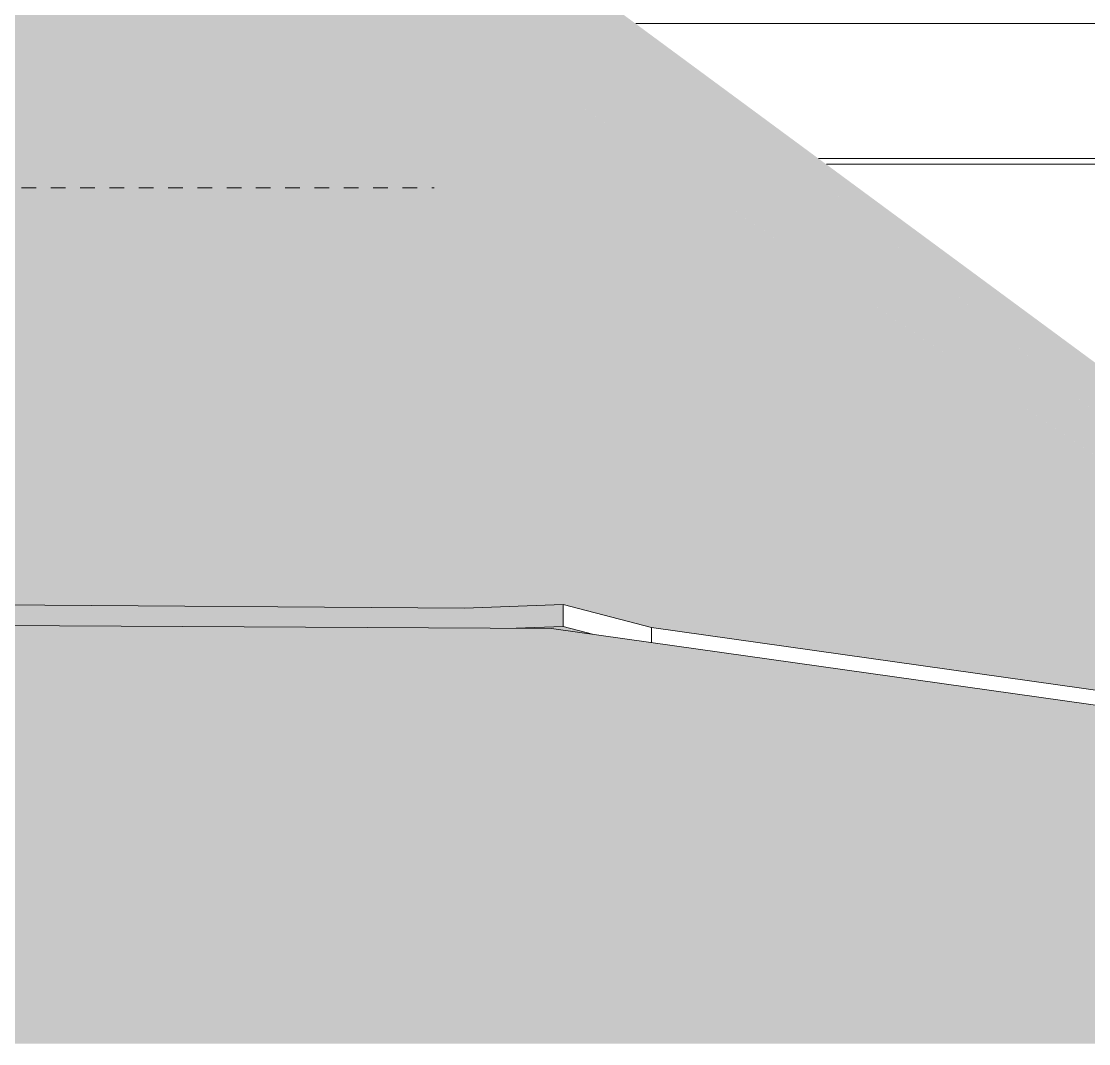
# Model space of a CAD drawing. Header units: metres. Extents: x -3 to 469, y -13 to 19.
# Drawn here: x 422.93 to 430.21, y -7.14 to -0.16 of the extents above; entities that cross this region are included whole.
import ezdxf

# ---------------------------------------------------------------- set-up
doc = ezdxf.new("R2010")
doc.units = ezdxf.units.M
doc.linetypes.add('Center', pattern=[0.03, 0.012, -0.006, 0.006, -0.006])
for name, color, linetype, lineweight in [('0-1', 7, 'Continuous', 5), ('A-DETL-1', 7, 'Continuous', 20), ('A-FLOR', 7, 'Continuous', 9), ('A-FLOR-1', 7, 'Continuous', 20)]:
    doc.layers.add(name, color=color, linetype=linetype, lineweight=lineweight)
for name, color, linetype, lineweight, true_color in [('A-DETL-GENF-1', 7, 'Continuous', 5, 0xb8a087), ('A-FLOR-LEVL-2', 7, 'Center', 5, 0x0080c0), ('A-FLOR-PATT-1', 7, 'Continuous', 9, 0x74756c), ('A-FLOR-PATT-2', 7, 'Continuous', 20, 0xc0c0c0), ('A-FLOR-PATT-6', 7, 'Continuous', 20, 0xb8c78b), ('A-GENM-1', 7, 'Continuous', 9, 0xaaaaaa)]:
    doc.layers.add(name, color=color, linetype=linetype, lineweight=lineweight, true_color=true_color)

# ---------------------------------------------------------------- blocks, each defined once
blk = doc.blocks.new('Viga-007 - Viga-007-295370-FACHADA 04')
at = {"layer": 'A-GENM-1'}
for p, q in [((9.3917, -0.18), (33.3303, -0.18)), ((10.6389, -1.1), (33.3303, -1.1)), ((10.6931, -1.14), (33.3303, -1.14))]:
    blk.add_line(p, q, dxfattribs=at)
blk = doc.blocks.new('CONTAINER-R01_rvt-4-FACHADA 04')
at = {"layer": 'A-GENM-1'}
blk.add_blockref('Viga-007 - Viga-007-295370-FACHADA 04', (0, 0), dxfattribs=at)

msp = doc.modelspace()

# ---------------------------------------------------------------- hatches: boundary and pattern name
at = {"layer": 'A-DETL-GENF-1'}
h = msp.add_hatch(dxfattribs=at)
h.set_pattern_fill('FP_98', color=256, style=0, pattern_type=2)
h.set_pattern_definition([(45, (385.194, 0), (0, 1.79605), [1.27, -1.27]), (45, (385.531, -0.3368), (0, 1.79605), [1.27, -1.27]), (45, (385.867, -0.6735), (0, 1.79605), [1.27, -1.27]), (135, (385.194, 0.2245), (-1.79605, 1e-16), [1.27, -1.27]), (135, (385.531, 0.5613), (-1.79605, 1e-16), [1.27, -1.27]), (135, (385.867, 0.898), (-1.79605, 1e-16), [1.27, -1.27])])
h.paths.add_polyline_path([(441.6476, -7.1377), (441.708, -7.1377), (433.3076, -5.1856), (432.7774, -5.1856), (426.5447, -4.3056), (421.0203, -4.2761), (417.5186, -1.6374), (417.1812, -1.3), (410.648, -1.3), (410.648, -1.45), (369.4926, -1.45), (369.4926, -0.67), (365.048, -0.67), (365.048, -1.45), (364.858, -1.45), (364.858, -0.3), (355.8353, -0.3), (355.8353, -7.1377), (439.9027, -7.1377)])
at = {"layer": 'A-FLOR-PATT-1'}
msp.add_hatch(color=256, dxfattribs=at).paths.add_polyline_path([(426.3047, -4.3044), (426.6242, -4.2927), (426.6242, -4.1427), (425.9527, -4.1672), (421.2691, -4.1347), (421.2691, -4.2775), (425.9527, -4.3025)])
at = {"layer": 'A-FLOR-PATT-2'}
msp.add_hatch(color=256, dxfattribs=at).paths.add_polyline_path([(426.8257, -4.3453), (426.6242, -4.2927), (426.3047, -4.3044), (426.5447, -4.3056)])
at = {"layer": 'A-FLOR-PATT-6'}
for points in [[(426.8909, -4.2123), (417.551, -0.05), (417.551, -1.15), (426.0773, -4.1626), (426.6242, -4.1427), (426.7178, -4.1672)], [(427.8809, -4.3923), (420.7668, -0.05), (417.551, -0.05), (426.8909, -4.2123), (427.2268, -4.3)], [(428.8834, -4.5339), (425.7202, -0.05), (420.7668, -0.05), (427.8809, -4.3923), (428.2892, -4.45)], [(430.9005, -4.8187), (432.0895, -4.37), (425.7202, -0.05), (428.8834, -4.5339), (430.8955, -4.818)], [(432.0895, -4.37), (426.9435, -0.05), (425.7202, -0.05), (431.6461, -4.0692)], [(432.0895, -4.37), (432.2845, -3.99), (426.9548, -0.0595), (431.706, -4.048)], [(425.9527, -4.1672), (426.0773, -4.1626), (417.551, -1.15), (417.3272, -1.4124), (420.6792, -3.9416), (421.9026, -4.1391), (422.4295, -4.1427)]]:
    msp.add_hatch(color=256, dxfattribs=at).paths.add_polyline_path(points)

# ---------------------------------------------------------------- linework, layer by layer
at = {"layer": 'A-DETL-1'}
for p, q in [((426.5447, -4.3056), (421.0203, -4.2761)), ((432.7774, -5.1856), (426.5447, -4.3056))]:
    msp.add_line(p, q, dxfattribs=at)
at = {"layer": 'A-FLOR'}
for p, q in [((427.2268, -4.3), (426.6242, -4.1427)), ((426.6242, -4.2927), (426.8257, -4.3453)), ((432.5388, -5.05), (427.2268, -4.3)), ((427.2268, -4.3), (427.2268, -4.4019))]:
    msp.add_line(p, q, dxfattribs=at)
at = {"layer": 'A-FLOR-1'}
for p, q in [((425.9527, -4.1672), (421.2691, -4.1347)), ((426.6242, -4.1427), (425.9527, -4.1672)), ((426.6242, -4.2927), (426.6242, -4.1427)), ((426.3047, -4.3044), (426.6242, -4.2927))]:
    msp.add_line(p, q, dxfattribs=at)
at = {"layer": 'A-FLOR-LEVL-2'}
msp.add_line((359.329, -1.3), (425.7437, -1.3), dxfattribs=at)

# ---------------------------------------------------------------- block references
at = {"layer": '0-1'}
msp.add_blockref('CONTAINER-R01_rvt-4-FACHADA 04', (417.728, 0), dxfattribs=at)

doc.saveas('drawing.dxf')
